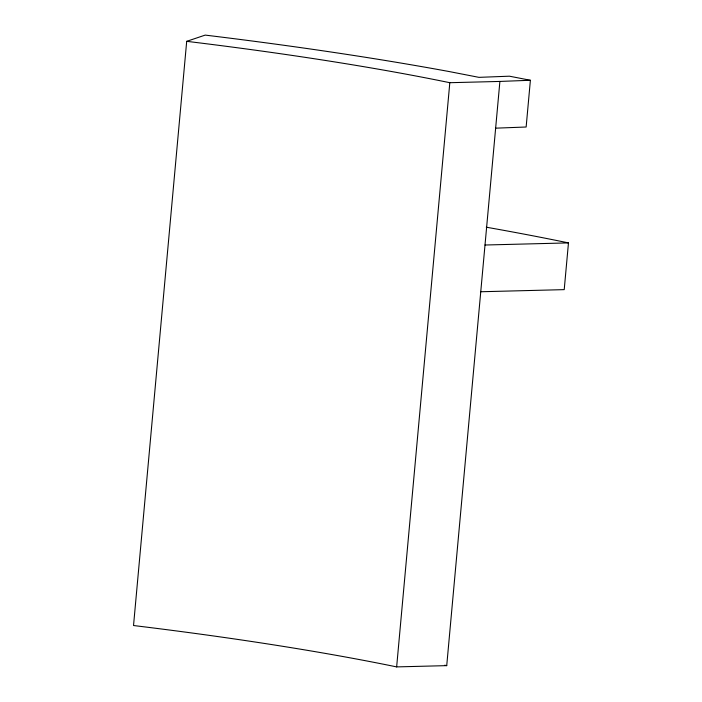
<?xml version="1.0" encoding="UTF-8"?>
<svg xmlns="http://www.w3.org/2000/svg" width="702" height="702" viewBox="0 0 702 702"><rect width="100%" height="100%" fill="white"/><g stroke="black" fill="none" stroke-linecap="round" stroke-linejoin="round"><path stroke-width="1.05" d="M530.387 80.274L509.424 76.193L478.931 77.352L448.815 71.481A661.389 76.018 5.2 0 0 205.203 35.1L186.697 41.33L133.529 625.526A590.522 67.875 5.2 0 1 396.648 666.9L446.726 665.636L499.894 81.432L530.387 80.274L526.14 127.009L495.638 128.168M396.648 666.9L449.815 82.704L499.894 81.432M486.275 227.194A779.492 89.593 5.2 0 1 568.471 242.901L564.215 289.636L480.756 291.751M485.003 245.016L568.471 242.901M186.697 41.33A590.522 67.875 5.2 0 1 449.815 82.704M444.699 665.215A661.389 76.018 5.2 0 1 446.726 665.636"/></g></svg>
